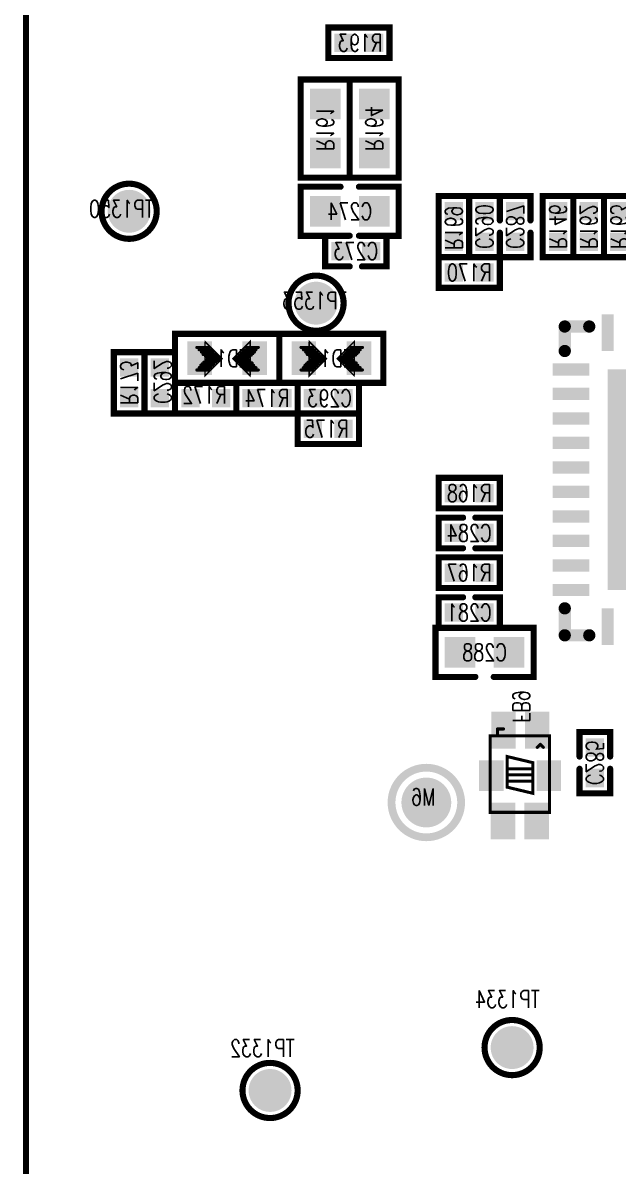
# Model space of a CAD drawing. Extents: x -52.6 to 3.6, y -24.2 to 61.8.
# Drawn here: x -52.53 to -42.82, y -8.59 to 10.07 of the extents above; entities that cross this region are included whole.
import ezdxf
from ezdxf.enums import TextEntityAlignment as Align

# ---------------------------------------------------------------- set-up
doc = ezdxf.new("R2010")
doc.units = 0
doc.linetypes.add('TRMIDX_0', pattern=[2, 1, 1])
doc.linetypes.add('TRMIDX_1', pattern=[2, 1, 1])
for name, color, linetype in [('BOARD_OUTLINE_00', 255, 'CONTINUOUS'), ('DRIL_NPLTE_THRU_01', 3, 'CONTINUOUS'), ('DRIL_NPLTE_THRU_02', 176, 'CONTINUOUS'), ('DRIL_NPLTE_THRU_03', 222, 'CONTINUOUS'), ('DRIL_NPLTE_THRU_04', 34, 'CONTINUOUS'), ('DRIL_NPLTE_THRU_05', 171, 'CONTINUOUS'), ('DRIL_NPLTE_THRU_06', 186, 'CONTINUOUS'), ('DRIL_NPLTE_THRU_07', 6, 'CONTINUOUS'), ('DRIL_NPLTE_THRU_08', 2, 'CONTINUOUS'), ('DRIL_PLTE_THRU_01', 3, 'CONTINUOUS'), ('DRIL_PLTE_THRU_02', 176, 'CONTINUOUS'), ('DRIL_PLTE_THRU_03', 222, 'CONTINUOUS'), ('DRIL_PLTE_THRU_04', 34, 'CONTINUOUS'), ('DRIL_PLTE_THRU_05', 171, 'CONTINUOUS'), ('DRIL_PLTE_THRU_06', 186, 'CONTINUOUS'), ('DRIL_PLTE_THRU_07', 6, 'CONTINUOUS'), ('DRIL_PLTE_THRU_08', 2, 'CONTINUOUS'), ('PADS_BOT', 56, 'CONTINUOUS'), ('PADS_INNER', 96, 'CONTINUOUS'), ('PADS_TOP', 96, 'CONTINUOUS'), ('PADS_XR_122', 3, 'CONTINUOUS'), ('PADS_XR_123', 3, 'CONTINUOUS'), ('PART_BOT_2DLINE_00', 130, 'CONTINUOUS'), ('PART_BOT_2DLINE_126', 254, 'CONTINUOUS'), ('PART_BOT_COPPER_01', 5, 'CONTINUOUS'), ('PART_NAME_129', 3, 'CONTINUOUS')]:
    doc.layers.add(name, color=color, linetype=linetype)
doc.styles.add('W0$04', font='simplex', dxfattribs={"width": 0.75})

# ---------------------------------------------------------------- blocks, each defined once
blk = doc.blocks.new('BOARD_1')
at = {"layer": 'BOARD_OUTLINE_00', "const_width": 0.1}
blk.add_lwpolyline([(2.96515, 77.63739, 0.41421356), (-0.03411, 74.63813), (-0.03411, -4.3651, 0.41421356), (2.96515, -7.36436), (52.96851, -7.36436, 0.41421356), (55.96777, -4.3651), (55.96777, 74.63813, 0.41421356), (52.96851, 77.63739)], format="xyb", close=True, dxfattribs=at)
blk = doc.blocks.new('SMOOTH_0$1')
at = {"const_width": 0.05}
blk.add_lwpolyline([(-0.025, 0, 1), (0.025, 0, 1)], format="xyb", close=True, dxfattribs=at)
blk = doc.blocks.new('PART_BODY_BOT_164')
at = {"layer": 'PART_BOT_2DLINE_126', "const_width": 0.1}
for points in [[(-0.1, 0.25), (-0.5, 0.25), (-0.5, -0.25), (-0.1, -0.25)], [(0.1, 0.25), (0.5, 0.25), (0.5, -0.25), (0.1, -0.25)]]:
    blk.add_lwpolyline(points, dxfattribs=at)
at = {"layer": 'PART_BOT_2DLINE_126'}
for p in [(-0.5, 0.25), (-0.1, 0.25), (0.1, 0.25), (0.5, 0.25), (-0.5, -0.25), (-0.1, -0.25), (0.1, -0.25), (0.5, -0.25)]:
    blk.add_blockref('SMOOTH_0$1', p, dxfattribs=at)
blk = doc.blocks.new('DRIL_HOLE_0')
blk.add_lwpolyline([(0, 0, 1), (0, 0, 1)], format="xyb", close=True)
blk = doc.blocks.new('PAD_0')
blk.add_lwpolyline([(0, 0, 1), (0, 0, 1)], format="xyb", close=True)
blk = doc.blocks.new('PAD_1')
at = {"const_width": 0.3}
blk.add_lwpolyline([(-0.15, 0), (0.15, 0)], dxfattribs=at)
blk = doc.blocks.new('STK_BOT_408')
at = {"layer": 'DRIL_NPLTE_THRU_01'}
blk.add_blockref('DRIL_HOLE_0', (0, 0), dxfattribs=at)
at = {"layer": 'DRIL_NPLTE_THRU_02'}
blk.add_blockref('DRIL_HOLE_0', (0, 0), dxfattribs=at)
at = {"layer": 'DRIL_NPLTE_THRU_03'}
blk.add_blockref('DRIL_HOLE_0', (0, 0), dxfattribs=at)
at = {"layer": 'DRIL_NPLTE_THRU_04'}
blk.add_blockref('DRIL_HOLE_0', (0, 0), dxfattribs=at)
at = {"layer": 'DRIL_NPLTE_THRU_05'}
blk.add_blockref('DRIL_HOLE_0', (0, 0), dxfattribs=at)
at = {"layer": 'DRIL_NPLTE_THRU_06'}
blk.add_blockref('DRIL_HOLE_0', (0, 0), dxfattribs=at)
at = {"layer": 'DRIL_NPLTE_THRU_07'}
blk.add_blockref('DRIL_HOLE_0', (0, 0), dxfattribs=at)
at = {"layer": 'DRIL_NPLTE_THRU_08'}
blk.add_blockref('DRIL_HOLE_0', (0, 0), dxfattribs=at)
at = {"layer": 'PADS_BOT'}
blk.add_blockref('PAD_1', (0, 0), dxfattribs=at)
at = {"layer": 'PADS_INNER'}
blk.add_blockref('PAD_0', (0, 0), dxfattribs=at)
at = {"layer": 'PADS_TOP'}
blk.add_blockref('PAD_0', (0, 0), dxfattribs=at)
blk = doc.blocks.new('SYM_BOT_9')
for name, p in [('PART_BODY_BOT_164', (0, 0)), ('STK_BOT_408', (-0.25, 0)), ('STK_BOT_408', (0.25, 0))]:
    blk.add_blockref(name, p)
blk = doc.blocks.new('PART_BOT_31')
blk.add_blockref('SYM_BOT_9', (0, 0))
at = {"layer": 'PART_NAME_129', "style": 'W0$04', "width": 0.75}
blk.add_text('C285', height=0.28, rotation=180, dxfattribs=at).set_placement((0, 0), align=Align.MIDDLE_CENTER)
blk = doc.blocks.new('PART_BODY_BOT_166')
at = {"layer": 'PART_BOT_2DLINE_126', "const_width": 0.1}
blk.add_lwpolyline([(-0.5, 0.25), (0.5, 0.25), (0.5, -0.25), (-0.5, -0.25)], close=True, dxfattribs=at)
at = {"layer": 'PART_BOT_2DLINE_126'}
for p in [(-0.5, 0.25), (0.5, 0.25), (-0.5, -0.25), (0.5, -0.25)]:
    blk.add_blockref('SMOOTH_0$1', p, dxfattribs=at)
blk = doc.blocks.new('SYM_BOT_5')
for name, p in [('PART_BODY_BOT_166', (0, 0)), ('STK_BOT_408', (-0.25, 0)), ('STK_BOT_408', (0.25, 0))]:
    blk.add_blockref(name, p)
blk = doc.blocks.new('PART_BOT_34')
blk.add_blockref('SYM_BOT_5', (0, 0))
at = {"layer": 'PART_NAME_129', "style": 'W0$04', "width": 0.75}
blk.add_text('R163', height=0.28, rotation=180, dxfattribs=at).set_placement((0, 0), align=Align.MIDDLE_CENTER)
blk = doc.blocks.new('PART_BOT_35')
blk.add_blockref('SYM_BOT_5', (0, 0))
at = {"layer": 'PART_NAME_129', "style": 'W0$04', "width": 0.75}
blk.add_text('R169', height=0.28, rotation=180, dxfattribs=at).set_placement((0.02, 0), align=Align.MIDDLE_CENTER)
blk = doc.blocks.new('PART_BOT_41')
blk.add_blockref('SYM_BOT_9', (0, 0))
at = {"layer": 'PART_NAME_129', "style": 'W0$04', "width": 0.75}
blk.add_text('C287', height=0.28, dxfattribs=at).set_placement((0, 0), align=Align.MIDDLE_CENTER)
blk = doc.blocks.new('SMOOTH_0$127')
at = {"const_width": 0.0635}
blk.add_lwpolyline([(-0.03175, 0, 1), (0.03175, 0, 1)], format="xyb", close=True, dxfattribs=at)
blk = doc.blocks.new('SMOOTH_0$199898')
at = {"const_width": 0.099949}
blk.add_lwpolyline([(-0.049974, 0, 1), (0.049974, 0, 1)], format="xyb", close=True, dxfattribs=at)
blk = doc.blocks.new('PART_BODY_BOT_182')
at = {"layer": 'PART_BOT_2DLINE_00'}
for points, const_width in [([(-2.05, 2.45), (-2.45, 2.05)], 0.2), ([(2.1, 2.5), (2.5, 2.5)], 0.2), ([(2.5, 2.5), (2.5, 2.1)], 0.2), ([(-3.023, 2.057), (-3.023, 1.549)], 0.127), ([(-2.769, 1.803), (-3.023, 2.057)], 0.127), ([(-3.023, 1.549), (-2.769, 1.803)], 0.127), ([(-2.54, -2.1), (-2.54, -2.5)], 0.2), ([(2.5, -2.1), (2.5, -2.5)], 0.2), ([(-2.54, -2.5), (-2.1, -2.5)], 0.2), ([(2.5, -2.5), (2.1, -2.5)], 0.2)]:
    blk.add_lwpolyline(points, dxfattribs=dict(at, const_width=const_width))
for name, p in [('SMOOTH_0$199898', (-2.05, 2.45)), ('SMOOTH_0$199898', (2.1, 2.5)), ('SMOOTH_0$199898', (2.5, 2.5)), ('SMOOTH_0$199898', (2.5, 2.5)), ('SMOOTH_0$127', (-3.023, 2.057)), ('SMOOTH_0$127', (-3.023, 2.057)), ('SMOOTH_0$199898', (-2.45, 2.05)), ('SMOOTH_0$199898', (2.5, 2.1)), ('SMOOTH_0$127', (-2.769, 1.803)), ('SMOOTH_0$127', (-2.769, 1.803)), ('SMOOTH_0$127', (-3.023, 1.549)), ('SMOOTH_0$127', (-3.023, 1.549)), ('SMOOTH_0$199898', (-2.54, -2.1)), ('SMOOTH_0$199898', (2.5, -2.1)), ('SMOOTH_0$199898', (-2.54, -2.5)), ('SMOOTH_0$199898', (-2.54, -2.5)), ('SMOOTH_0$199898', (-2.1, -2.5)), ('SMOOTH_0$199898', (2.1, -2.5)), ('SMOOTH_0$199898', (2.5, -2.5)), ('SMOOTH_0$199898', (2.5, -2.5))]:
    blk.add_blockref(name, p, dxfattribs=at)
blk = doc.blocks.new('PAD_6')
at = {"const_width": 0.2}
blk.add_lwpolyline([(-0.3, 0), (0.3, 0)], dxfattribs=at)
blk = doc.blocks.new('STK_BOT_462')
at = {"layer": 'DRIL_PLTE_THRU_01'}
blk.add_blockref('DRIL_HOLE_0', (0, 0), dxfattribs=at)
at = {"layer": 'DRIL_PLTE_THRU_02'}
blk.add_blockref('DRIL_HOLE_0', (0, 0), dxfattribs=at)
at = {"layer": 'DRIL_PLTE_THRU_03'}
blk.add_blockref('DRIL_HOLE_0', (0, 0), dxfattribs=at)
at = {"layer": 'DRIL_PLTE_THRU_04'}
blk.add_blockref('DRIL_HOLE_0', (0, 0), dxfattribs=at)
at = {"layer": 'DRIL_PLTE_THRU_05'}
blk.add_blockref('DRIL_HOLE_0', (0, 0), dxfattribs=at)
at = {"layer": 'DRIL_PLTE_THRU_06'}
blk.add_blockref('DRIL_HOLE_0', (0, 0), dxfattribs=at)
at = {"layer": 'DRIL_PLTE_THRU_07'}
blk.add_blockref('DRIL_HOLE_0', (0, 0), dxfattribs=at)
at = {"layer": 'DRIL_PLTE_THRU_08'}
blk.add_blockref('DRIL_HOLE_0', (0, 0), dxfattribs=at)
at = {"layer": 'PADS_BOT'}
blk.add_blockref('PAD_6', (0, 0), dxfattribs=at)
at = {"layer": 'PADS_INNER'}
blk.add_blockref('PAD_0', (0, 0), dxfattribs=at)
at = {"layer": 'PADS_TOP'}
blk.add_blockref('PAD_0', (0, 0), dxfattribs=at)
at = {"layer": 'PADS_XR_122'}
blk.add_blockref('PAD_0', (0, 0), dxfattribs=at)
at = {"layer": 'PADS_XR_123'}
blk.add_blockref('PAD_6', (0, 0), dxfattribs=at)
blk = doc.blocks.new('STK_BOT_463')
at = {"layer": 'DRIL_PLTE_THRU_01'}
blk.add_blockref('DRIL_HOLE_0', (0, 0), dxfattribs=at)
at = {"layer": 'DRIL_PLTE_THRU_02'}
blk.add_blockref('DRIL_HOLE_0', (0, 0), dxfattribs=at)
at = {"layer": 'DRIL_PLTE_THRU_03'}
blk.add_blockref('DRIL_HOLE_0', (0, 0), dxfattribs=at)
at = {"layer": 'DRIL_PLTE_THRU_04'}
blk.add_blockref('DRIL_HOLE_0', (0, 0), dxfattribs=at)
at = {"layer": 'DRIL_PLTE_THRU_05'}
blk.add_blockref('DRIL_HOLE_0', (0, 0), dxfattribs=at)
at = {"layer": 'DRIL_PLTE_THRU_06'}
blk.add_blockref('DRIL_HOLE_0', (0, 0), dxfattribs=at)
at = {"layer": 'DRIL_PLTE_THRU_07'}
blk.add_blockref('DRIL_HOLE_0', (0, 0), dxfattribs=at)
at = {"layer": 'DRIL_PLTE_THRU_08'}
blk.add_blockref('DRIL_HOLE_0', (0, 0), dxfattribs=at)
at = {"layer": 'PADS_BOT', "rotation": 90}
blk.add_blockref('PAD_6', (0, 0), dxfattribs=at)
at = {"layer": 'PADS_INNER'}
blk.add_blockref('PAD_0', (0, 0), dxfattribs=at)
at = {"layer": 'PADS_TOP', "rotation": 90}
blk.add_blockref('PAD_0', (0, 0), dxfattribs=at)
at = {"layer": 'PADS_XR_122', "rotation": 90}
blk.add_blockref('PAD_0', (0, 0), dxfattribs=at)
at = {"layer": 'PADS_XR_123', "rotation": 90}
blk.add_blockref('PAD_6', (0, 0), dxfattribs=at)
blk = doc.blocks.new('PAD_8')
at = {"const_width": 3.599992}
blk.add_lwpolyline([(-1.799996, 0), (1.799996, 0)], dxfattribs=at)
blk = doc.blocks.new('STK_BOT_464')
at = {"layer": 'DRIL_PLTE_THRU_01'}
blk.add_blockref('DRIL_HOLE_0', (0, 0), dxfattribs=at)
at = {"layer": 'DRIL_PLTE_THRU_02'}
blk.add_blockref('DRIL_HOLE_0', (0, 0), dxfattribs=at)
at = {"layer": 'DRIL_PLTE_THRU_03'}
blk.add_blockref('DRIL_HOLE_0', (0, 0), dxfattribs=at)
at = {"layer": 'DRIL_PLTE_THRU_04'}
blk.add_blockref('DRIL_HOLE_0', (0, 0), dxfattribs=at)
at = {"layer": 'DRIL_PLTE_THRU_05'}
blk.add_blockref('DRIL_HOLE_0', (0, 0), dxfattribs=at)
at = {"layer": 'DRIL_PLTE_THRU_06'}
blk.add_blockref('DRIL_HOLE_0', (0, 0), dxfattribs=at)
at = {"layer": 'DRIL_PLTE_THRU_07'}
blk.add_blockref('DRIL_HOLE_0', (0, 0), dxfattribs=at)
at = {"layer": 'DRIL_PLTE_THRU_08'}
blk.add_blockref('DRIL_HOLE_0', (0, 0), dxfattribs=at)
at = {"layer": 'PADS_BOT'}
blk.add_blockref('PAD_8', (0, 0), dxfattribs=at)
at = {"layer": 'PADS_INNER'}
blk.add_blockref('PAD_0', (0, 0), dxfattribs=at)
at = {"layer": 'PADS_TOP'}
blk.add_blockref('PAD_0', (0, 0), dxfattribs=at)
at = {"layer": 'PADS_XR_122'}
blk.add_blockref('PAD_0', (0, 0), dxfattribs=at)
at = {"layer": 'PADS_XR_123'}
blk.add_blockref('PAD_8', (0, 0), dxfattribs=at)
blk = doc.blocks.new('SYM_BOT_17')
for name, p in [('STK_BOT_463', (-1.8, 2.4)), ('STK_BOT_463', (-1.4, 2.4)), ('STK_BOT_463', (-1, 2.4)), ('STK_BOT_463', (-0.6, 2.4)), ('STK_BOT_463', (-0.2, 2.4)), ('STK_BOT_463', (0.2, 2.4)), ('STK_BOT_463', (0.6, 2.4)), ('STK_BOT_463', (1, 2.4)), ('STK_BOT_463', (1.4, 2.4)), ('STK_BOT_463', (1.8, 2.4)), ('PART_BODY_BOT_182', (0, 0)), ('STK_BOT_462', (-2.4, 1.8)), ('STK_BOT_462', (2.4, 1.8)), ('STK_BOT_464', (0, 0)), ('STK_BOT_462', (-2.4, 1.4)), ('STK_BOT_462', (2.4, 1.4)), ('STK_BOT_462', (-2.4, 1)), ('STK_BOT_462', (2.4, 1)), ('STK_BOT_462', (-2.4, 0.6)), ('STK_BOT_462', (2.4, 0.6)), ('STK_BOT_462', (-2.4, 0.2)), ('STK_BOT_462', (2.4, 0.2)), ('STK_BOT_462', (-2.4, -0.2)), ('STK_BOT_462', (2.4, -0.2)), ('STK_BOT_462', (-2.4, -0.6)), ('STK_BOT_462', (2.4, -0.6)), ('STK_BOT_462', (-2.4, -1)), ('STK_BOT_462', (2.4, -1)), ('STK_BOT_462', (-2.4, -1.4)), ('STK_BOT_462', (2.4, -1.4)), ('STK_BOT_462', (-2.4, -1.8)), ('STK_BOT_462', (2.4, -1.8)), ('STK_BOT_463', (-1.8, -2.4)), ('STK_BOT_463', (-1.4, -2.4)), ('STK_BOT_463', (-1, -2.4)), ('STK_BOT_463', (-0.6, -2.4)), ('STK_BOT_463', (-0.2, -2.4)), ('STK_BOT_463', (0.2, -2.4)), ('STK_BOT_463', (0.6, -2.4)), ('STK_BOT_463', (1, -2.4)), ('STK_BOT_463', (1.4, -2.4)), ('STK_BOT_463', (1.8, -2.4))]:
    blk.add_blockref(name, p)
blk = doc.blocks.new('PART_BOT_46')
blk.add_blockref('SYM_BOT_17', (0, 0))
at = {"layer": 'PART_NAME_129', "style": 'W0$04', "width": 0.75}
blk.add_text('U19', height=0.28, rotation=270, dxfattribs=at).set_placement((-0.199, -0.109), align=Align.MIDDLE_CENTER)
blk = doc.blocks.new('PART_BOT_60')
blk.add_blockref('SYM_BOT_9', (0, 0))
at = {"layer": 'PART_NAME_129', "style": 'W0$04', "width": 0.75}
blk.add_text('C293', height=0.28, rotation=180, dxfattribs=at).set_placement((0.02, 0), align=Align.MIDDLE_CENTER)
blk = doc.blocks.new('PART_BOT_85')
blk.add_blockref('SYM_BOT_9', (0, 0))
at = {"layer": 'PART_NAME_129', "style": 'W0$04', "width": 0.75}
blk.add_text('C292', height=0.28, dxfattribs=at).set_placement((0.02, 0.05), align=Align.MIDDLE_CENTER)
blk = doc.blocks.new('PART_BOT_87')
blk.add_blockref('SYM_BOT_9', (0, 0))
at = {"layer": 'PART_NAME_129', "style": 'W0$04', "width": 0.75}
blk.add_text('C284', height=0.28, dxfattribs=at).set_placement((0, 0), align=Align.MIDDLE_CENTER)
blk = doc.blocks.new('PART_BOT_129')
blk.add_blockref('SYM_BOT_9', (0, 0))
at = {"layer": 'PART_NAME_129', "style": 'W0$04', "width": 0.75}
blk.add_text('C273', height=0.28, rotation=180, dxfattribs=at).set_placement((0, 0), align=Align.MIDDLE_CENTER)
blk = doc.blocks.new('PART_BODY_BOT_176')
at = {"layer": 'PART_BOT_2DLINE_126', "const_width": 0.1}
blk.add_lwpolyline([(-0.8, 0.4), (0.8, 0.4), (0.8, -0.4), (-0.8, -0.4)], close=True, dxfattribs=at)
at = {"layer": 'PART_BOT_2DLINE_126'}
for p in [(-0.8, 0.4), (0.8, 0.4), (-0.8, -0.4), (0.8, -0.4)]:
    blk.add_blockref('SMOOTH_0$1', p, dxfattribs=at)
blk = doc.blocks.new('PAD_2')
at = {"const_width": 0.5}
blk.add_lwpolyline([(-0.25, 0), (0.25, 0)], dxfattribs=at)
blk = doc.blocks.new('STK_BOT_435')
at = {"layer": 'DRIL_PLTE_THRU_01'}
blk.add_blockref('DRIL_HOLE_0', (0, 0), dxfattribs=at)
at = {"layer": 'DRIL_PLTE_THRU_02'}
blk.add_blockref('DRIL_HOLE_0', (0, 0), dxfattribs=at)
at = {"layer": 'DRIL_PLTE_THRU_03'}
blk.add_blockref('DRIL_HOLE_0', (0, 0), dxfattribs=at)
at = {"layer": 'DRIL_PLTE_THRU_04'}
blk.add_blockref('DRIL_HOLE_0', (0, 0), dxfattribs=at)
at = {"layer": 'DRIL_PLTE_THRU_05'}
blk.add_blockref('DRIL_HOLE_0', (0, 0), dxfattribs=at)
at = {"layer": 'DRIL_PLTE_THRU_06'}
blk.add_blockref('DRIL_HOLE_0', (0, 0), dxfattribs=at)
at = {"layer": 'DRIL_PLTE_THRU_07'}
blk.add_blockref('DRIL_HOLE_0', (0, 0), dxfattribs=at)
at = {"layer": 'DRIL_PLTE_THRU_08'}
blk.add_blockref('DRIL_HOLE_0', (0, 0), dxfattribs=at)
at = {"layer": 'PADS_BOT'}
blk.add_blockref('PAD_2', (0, 0), dxfattribs=at)
at = {"layer": 'PADS_INNER'}
blk.add_blockref('PAD_0', (0, 0), dxfattribs=at)
at = {"layer": 'PADS_TOP'}
blk.add_blockref('PAD_0', (0, 0), dxfattribs=at)
blk = doc.blocks.new('SYM_BOT_27')
for name, p in [('PART_BODY_BOT_176', (0, 0)), ('STK_BOT_435', (-0.4, 0)), ('STK_BOT_435', (0.4, 0))]:
    blk.add_blockref(name, p)
blk = doc.blocks.new('PART_BOT_132')
blk.add_blockref('SYM_BOT_27', (0, 0))
at = {"layer": 'PART_NAME_129', "style": 'W0$04', "width": 0.75}
blk.add_text('R161', height=0.28, rotation=180, dxfattribs=at).set_placement((0, 0), align=Align.MIDDLE_CENTER)
blk = doc.blocks.new('SMOOTH_0$05')
at = {"const_width": 0.025}
blk.add_lwpolyline([(-0.0125, 0, 1), (0.0125, 0, 1)], format="xyb", close=True, dxfattribs=at)
blk = doc.blocks.new('PART_BODY_BOT_183')
at = {"layer": 'PART_BOT_2DLINE_126', "const_width": 0.05}
for points in [[(0.04, 0.21), (1.29, 0.21), (1.29, -0.76), (0.04, -0.76)], [(0.35, -0.06), (0.45, -0.48), (0.95, -0.48), (0.85, -0.06)]]:
    blk.add_lwpolyline(points, close=True, dxfattribs=at)
for points in [[(1.15, 0.06), (1.1, 0.11)], [(1.15, 0.06), (1.1, 0.01)], [(0.55, -0.06), (0.55, -0.47)], [(0.65, -0.06), (0.65, -0.46)], [(0.75, -0.06), (0.75, -0.45)], [(1.4, -0.64), (1.4, -0.54)], [(1.4, -0.64), (1.3, -0.64)]]:
    blk.add_lwpolyline(points, dxfattribs=at)
at = {"layer": 'PART_BOT_2DLINE_126'}
for p in [(0.04, 0.21), (1.29, 0.21), (1.1, 0.11), (1.1, 0.01), (1.15, 0.06), (1.15, 0.06), (0.35, -0.06), (0.55, -0.06), (0.65, -0.06), (0.75, -0.06), (0.85, -0.06), (0.45, -0.48), (0.55, -0.47), (0.65, -0.46), (0.75, -0.45), (0.95, -0.48), (1.4, -0.54), (0.04, -0.76), (1.29, -0.76), (1.3, -0.64), (1.4, -0.64), (1.4, -0.64)]:
    blk.add_blockref('SMOOTH_0$05', p, dxfattribs=at)
blk = doc.blocks.new('PAD_19')
at = {"const_width": 0.4}
blk.add_lwpolyline([(-0.3, 0), (0.3, 0)], dxfattribs=at)
blk = doc.blocks.new('STK_BOT_466')
at = {"layer": 'DRIL_PLTE_THRU_01'}
blk.add_blockref('DRIL_HOLE_0', (0, 0), dxfattribs=at)
at = {"layer": 'DRIL_PLTE_THRU_02'}
blk.add_blockref('DRIL_HOLE_0', (0, 0), dxfattribs=at)
at = {"layer": 'DRIL_PLTE_THRU_03'}
blk.add_blockref('DRIL_HOLE_0', (0, 0), dxfattribs=at)
at = {"layer": 'DRIL_PLTE_THRU_04'}
blk.add_blockref('DRIL_HOLE_0', (0, 0), dxfattribs=at)
at = {"layer": 'DRIL_PLTE_THRU_05'}
blk.add_blockref('DRIL_HOLE_0', (0, 0), dxfattribs=at)
at = {"layer": 'DRIL_PLTE_THRU_06'}
blk.add_blockref('DRIL_HOLE_0', (0, 0), dxfattribs=at)
at = {"layer": 'DRIL_PLTE_THRU_07'}
blk.add_blockref('DRIL_HOLE_0', (0, 0), dxfattribs=at)
at = {"layer": 'DRIL_PLTE_THRU_08'}
blk.add_blockref('DRIL_HOLE_0', (0, 0), dxfattribs=at)
at = {"layer": 'PADS_BOT'}
blk.add_blockref('PAD_19', (0, 0), dxfattribs=at)
at = {"layer": 'PADS_INNER'}
blk.add_blockref('PAD_0', (0, 0), dxfattribs=at)
at = {"layer": 'PADS_TOP'}
blk.add_blockref('PAD_0', (0, 0), dxfattribs=at)
blk = doc.blocks.new('PAD_20')
at = {"const_width": 0.4}
blk.add_lwpolyline([(-0.25, 0), (0.25, 0)], dxfattribs=at)
blk = doc.blocks.new('STK_BOT_467')
at = {"layer": 'DRIL_PLTE_THRU_01'}
blk.add_blockref('DRIL_HOLE_0', (0, 0), dxfattribs=at)
at = {"layer": 'DRIL_PLTE_THRU_02'}
blk.add_blockref('DRIL_HOLE_0', (0, 0), dxfattribs=at)
at = {"layer": 'DRIL_PLTE_THRU_03'}
blk.add_blockref('DRIL_HOLE_0', (0, 0), dxfattribs=at)
at = {"layer": 'DRIL_PLTE_THRU_04'}
blk.add_blockref('DRIL_HOLE_0', (0, 0), dxfattribs=at)
at = {"layer": 'DRIL_PLTE_THRU_05'}
blk.add_blockref('DRIL_HOLE_0', (0, 0), dxfattribs=at)
at = {"layer": 'DRIL_PLTE_THRU_06'}
blk.add_blockref('DRIL_HOLE_0', (0, 0), dxfattribs=at)
at = {"layer": 'DRIL_PLTE_THRU_07'}
blk.add_blockref('DRIL_HOLE_0', (0, 0), dxfattribs=at)
at = {"layer": 'DRIL_PLTE_THRU_08'}
blk.add_blockref('DRIL_HOLE_0', (0, 0), dxfattribs=at)
at = {"layer": 'PADS_BOT'}
blk.add_blockref('PAD_20', (0, 0), dxfattribs=at)
at = {"layer": 'PADS_INNER'}
blk.add_blockref('PAD_0', (0, 0), dxfattribs=at)
at = {"layer": 'PADS_TOP'}
blk.add_blockref('PAD_0', (0, 0), dxfattribs=at)
blk = doc.blocks.new('SYM_BOT_29')
for name, p in [('STK_BOT_467', (0.64, 0.2)), ('STK_BOT_466', (-0.1, 0)), ('PART_BODY_BOT_183', (0, 0)), ('STK_BOT_466', (1.38, 0.01)), ('STK_BOT_466', (-0.1, -0.55)), ('STK_BOT_466', (1.38, -0.54)), ('STK_BOT_467', (0.64, -0.74))]:
    blk.add_blockref(name, p)
blk = doc.blocks.new('PART_BOT_141')
blk.add_blockref('SYM_BOT_29', (0, 0))
at = {"layer": 'PART_NAME_129', "style": 'W0$04', "width": 0.75}
blk.add_text('FB9', height=0.28, dxfattribs=at).set_placement((1.77, -0.25), align=Align.MIDDLE_CENTER)
blk = doc.blocks.new('PART_BODY_BOT_175')
at = {"layer": 'PART_BOT_2DLINE_126', "const_width": 0.1}
for points in [[(-0.15, 0.4), (-0.8, 0.4), (-0.8, -0.4), (-0.15, -0.4)], [(0.15, -0.4), (0.8, -0.4), (0.8, 0.4), (0.15, 0.4)]]:
    blk.add_lwpolyline(points, dxfattribs=at)
at = {"layer": 'PART_BOT_2DLINE_126'}
for p in [(-0.8, 0.4), (-0.15, 0.4), (0.15, 0.4), (0.8, 0.4), (-0.8, -0.4), (-0.15, -0.4), (0.15, -0.4), (0.8, -0.4)]:
    blk.add_blockref('SMOOTH_0$1', p, dxfattribs=at)
blk = doc.blocks.new('SYM_BOT_7')
for name, p in [('PART_BODY_BOT_175', (0, 0)), ('STK_BOT_435', (-0.4, 0)), ('STK_BOT_435', (0.4, 0))]:
    blk.add_blockref(name, p)
blk = doc.blocks.new('PART_BOT_194')
blk.add_blockref('SYM_BOT_7', (0, 0))
at = {"layer": 'PART_NAME_129', "style": 'W0$04', "width": 0.75}
blk.add_text('C274', height=0.28, rotation=180, dxfattribs=at).set_placement((0, 0), align=Align.MIDDLE_CENTER)
blk = doc.blocks.new('PART_BOT_201')
blk.add_blockref('SYM_BOT_9', (0, 0))
at = {"layer": 'PART_NAME_129', "style": 'W0$04', "width": 0.75}
blk.add_text('C290', height=0.28, dxfattribs=at).set_placement((0, 0), align=Align.MIDDLE_CENTER)
blk = doc.blocks.new('PART_BOT_281')
blk.add_blockref('SYM_BOT_7', (0, 0))
at = {"layer": 'PART_NAME_129', "style": 'W0$04', "width": 0.75}
blk.add_text('C288', height=0.28, dxfattribs=at).set_placement((0, 0), align=Align.MIDDLE_CENTER)
blk = doc.blocks.new('SMOOTH_0$0254')
at = {"const_width": 0.0127}
blk.add_lwpolyline([(-0.00635, 0, 1), (0.00635, 0, 1)], format="xyb", close=True, dxfattribs=at)
blk = doc.blocks.new('SMOOTH_0$0508')
at = {"const_width": 0.0254}
blk.add_lwpolyline([(-0.0127, 0, 1), (0.0127, 0, 1)], format="xyb", close=True, dxfattribs=at)
blk = doc.blocks.new('PART_BODY_BOT_29')
at = {"layer": 'PART_BOT_2DLINE_126', "const_width": 0.1}
blk.add_lwpolyline([(0.85, -0.4), (0.85, 0.4), (-0.85, 0.4), (-0.85, -0.4)], close=True, dxfattribs=at)
at = {"layer": 'PART_BOT_COPPER_01', "linetype": 'TRMIDX_0', "const_width": 0.0508}
for points in [[(-0.3048, 0.1905), (-0.4953, 0.1905)], [(-0.2667, 0.1524), (-0.4572, 0.1524)], [(-0.2413, 0.1143), (-0.4318, 0.1143)], [(-0.2159, 0.0889), (-0.4064, 0.0889)], [(-0.1905, 0.0635), (-0.381, 0.0635)], [(-0.1524, 0.0381), (-0.3429, 0.0381)], [(-0.1397, -0.0127), (-0.3302, -0.0127)], [(-0.127, 0.0127), (-0.3175, 0.0127)], [(-0.3048, -0.1778), (-0.4953, -0.1778)], [(-0.2667, -0.1397), (-0.4572, -0.1397)], [(-0.2286, -0.1016), (-0.4191, -0.1016)], [(-0.2032, -0.0635), (-0.3937, -0.0635)], [(-0.1651, -0.0381), (-0.3556, -0.0381)]]:
    blk.add_lwpolyline(points, dxfattribs=at)
at = {"layer": 'PART_BOT_COPPER_01', "linetype": 'TRMIDX_0', "const_width": 0.0254}
for points in [[(-0.3556, -0.2667), (-0.08255, 0.00635), (-0.36195, 0.28575), (-0.36195, -0.254), (-0.3556, -0.254)], [(-0.3048, -0.1651), (-0.1397, 0), (-0.31115, 0.17145), (-0.31115, -0.1524), (-0.3048, -0.1524)]]:
    blk.add_lwpolyline(points, close=True, dxfattribs=at)
at = {"layer": 'PART_BOT_COPPER_01', "linetype": 'TRMIDX_1', "const_width": 0.0254}
for points in [[(0.3683, 0.2794), (0.09525, 0.00635), (0.37465, -0.27305), (0.37465, 0.2667), (0.3683, 0.2667)], [(0.3175, 0.1778), (0.1524, 0.0127), (0.32385, -0.15875), (0.32385, 0.1651), (0.3175, 0.1651)]]:
    blk.add_lwpolyline(points, close=True, dxfattribs=at)
at = {"layer": 'PART_BOT_COPPER_01', "linetype": 'TRMIDX_1', "const_width": 0.0508}
for points in [[(0.3175, 0.1905), (0.508, 0.1905)], [(0.1397, 0), (0.3302, 0)], [(0.1524, 0.0254), (0.3429, 0.0254)], [(0.1651, -0.0254), (0.3556, -0.0254)], [(0.1778, 0.0508), (0.3683, 0.0508)], [(0.2159, 0.0762), (0.4064, 0.0762)], [(0.2413, 0.1143), (0.4318, 0.1143)], [(0.2794, 0.1524), (0.4699, 0.1524)], [(0.2032, -0.0508), (0.3937, -0.0508)], [(0.2286, -0.0762), (0.4191, -0.0762)], [(0.254, -0.1016), (0.4445, -0.1016)], [(0.2794, -0.1397), (0.4699, -0.1397)], [(0.3175, -0.1778), (0.508, -0.1778)]]:
    blk.add_lwpolyline(points, dxfattribs=at)
at = {"layer": 'PART_BOT_2DLINE_126'}
for p in [(-0.85, 0.4), (0.85, 0.4), (-0.85, -0.4), (0.85, -0.4)]:
    blk.add_blockref('SMOOTH_0$1', p, dxfattribs=at)
at = {"layer": 'PART_BOT_COPPER_01'}
for name, p in [('SMOOTH_0$0508', (-0.4953, 0.1905)), ('SMOOTH_0$0254', (-0.36195, 0.28575)), ('SMOOTH_0$0508', (-0.3048, 0.1905)), ('SMOOTH_0$0508', (0.3175, 0.1905)), ('SMOOTH_0$0254', (0.3175, 0.1778)), ('SMOOTH_0$0254', (0.3683, 0.2794)), ('SMOOTH_0$0254', (0.3683, 0.2667)), ('SMOOTH_0$0254', (0.37465, 0.2667)), ('SMOOTH_0$0508', (0.508, 0.1905)), ('SMOOTH_0$0508', (-0.4572, 0.1524)), ('SMOOTH_0$0508', (-0.4318, 0.1143)), ('SMOOTH_0$0508', (-0.4064, 0.0889)), ('SMOOTH_0$0508', (-0.381, 0.0635)), ('SMOOTH_0$0508', (-0.3429, 0.0381)), ('SMOOTH_0$0508', (-0.3302, -0.0127)), ('SMOOTH_0$0508', (-0.3175, 0.0127)), ('SMOOTH_0$0254', (-0.31115, 0.17145)), ('SMOOTH_0$0508', (-0.2667, 0.1524)), ('SMOOTH_0$0508', (-0.2413, 0.1143)), ('SMOOTH_0$0508', (-0.2159, 0.0889)), ('SMOOTH_0$0508', (-0.1905, 0.0635)), ('SMOOTH_0$0508', (-0.1524, 0.0381)), ('SMOOTH_0$0508', (-0.1397, -0.0127)), ('SMOOTH_0$0508', (-0.127, 0.0127)), ('SMOOTH_0$0254', (-0.1397, 0)), ('SMOOTH_0$0254', (-0.08255, 0.00635)), ('SMOOTH_0$0254', (0.09525, 0.00635)), ('SMOOTH_0$0508', (0.1397, 0)), ('SMOOTH_0$0508', (0.1524, 0.0254)), ('SMOOTH_0$0254', (0.1524, 0.0127)), ('SMOOTH_0$0508', (0.1651, -0.0254)), ('SMOOTH_0$0508', (0.1778, 0.0508)), ('SMOOTH_0$0508', (0.2159, 0.0762)), ('SMOOTH_0$0508', (0.2413, 0.1143)), ('SMOOTH_0$0508', (0.2794, 0.1524)), ('SMOOTH_0$0254', (0.3175, 0.1651)), ('SMOOTH_0$0508', (0.3302, 0)), ('SMOOTH_0$0254', (0.32385, 0.1651)), ('SMOOTH_0$0508', (0.3429, 0.0254)), ('SMOOTH_0$0508', (0.3556, -0.0254)), ('SMOOTH_0$0508', (0.3683, 0.0508)), ('SMOOTH_0$0508', (0.4064, 0.0762)), ('SMOOTH_0$0508', (0.4318, 0.1143)), ('SMOOTH_0$0508', (0.4699, 0.1524)), ('SMOOTH_0$0508', (-0.4953, -0.1778)), ('SMOOTH_0$0508', (-0.4572, -0.1397)), ('SMOOTH_0$0508', (-0.4191, -0.1016)), ('SMOOTH_0$0508', (-0.3937, -0.0635)), ('SMOOTH_0$0508', (-0.3556, -0.0381)), ('SMOOTH_0$0508', (-0.3048, -0.1778)), ('SMOOTH_0$0254', (-0.31115, -0.1524)), ('SMOOTH_0$0254', (-0.3048, -0.1524)), ('SMOOTH_0$0254', (-0.3048, -0.1651)), ('SMOOTH_0$0508', (-0.2667, -0.1397)), ('SMOOTH_0$0508', (-0.2286, -0.1016)), ('SMOOTH_0$0508', (-0.2032, -0.0635)), ('SMOOTH_0$0508', (-0.1651, -0.0381)), ('SMOOTH_0$0508', (0.2032, -0.0508)), ('SMOOTH_0$0508', (0.2286, -0.0762)), ('SMOOTH_0$0508', (0.254, -0.1016)), ('SMOOTH_0$0508', (0.2794, -0.1397)), ('SMOOTH_0$0508', (0.3175, -0.1778)), ('SMOOTH_0$0254', (0.32385, -0.15875)), ('SMOOTH_0$0508', (0.3937, -0.0508)), ('SMOOTH_0$0508', (0.4191, -0.0762)), ('SMOOTH_0$0508', (0.4445, -0.1016)), ('SMOOTH_0$0508', (0.4699, -0.1397)), ('SMOOTH_0$0508', (0.508, -0.1778)), ('SMOOTH_0$0254', (-0.36195, -0.254)), ('SMOOTH_0$0254', (-0.3556, -0.254)), ('SMOOTH_0$0254', (-0.3556, -0.2667)), ('SMOOTH_0$0254', (0.37465, -0.27305))]:
    blk.add_blockref(name, p, dxfattribs=at)
blk = doc.blocks.new('PAD_23')
at = {"const_width": 0.4}
blk.add_lwpolyline([(-0.275, 0), (0.275, 0)], dxfattribs=at)
blk = doc.blocks.new('STK_BOT_121')
at = {"layer": 'DRIL_PLTE_THRU_01'}
blk.add_blockref('DRIL_HOLE_0', (0, 0), dxfattribs=at)
at = {"layer": 'DRIL_PLTE_THRU_02'}
blk.add_blockref('DRIL_HOLE_0', (0, 0), dxfattribs=at)
at = {"layer": 'DRIL_PLTE_THRU_03'}
blk.add_blockref('DRIL_HOLE_0', (0, 0), dxfattribs=at)
at = {"layer": 'DRIL_PLTE_THRU_04'}
blk.add_blockref('DRIL_HOLE_0', (0, 0), dxfattribs=at)
at = {"layer": 'DRIL_PLTE_THRU_05'}
blk.add_blockref('DRIL_HOLE_0', (0, 0), dxfattribs=at)
at = {"layer": 'DRIL_PLTE_THRU_06'}
blk.add_blockref('DRIL_HOLE_0', (0, 0), dxfattribs=at)
at = {"layer": 'DRIL_PLTE_THRU_07'}
blk.add_blockref('DRIL_HOLE_0', (0, 0), dxfattribs=at)
at = {"layer": 'DRIL_PLTE_THRU_08'}
blk.add_blockref('DRIL_HOLE_0', (0, 0), dxfattribs=at)
at = {"layer": 'PADS_BOT', "rotation": 90}
blk.add_blockref('PAD_23', (0, 0), dxfattribs=at)
at = {"layer": 'PADS_INNER'}
blk.add_blockref('PAD_0', (0, 0), dxfattribs=at)
at = {"layer": 'PADS_TOP'}
blk.add_blockref('PAD_0', (0, 0), dxfattribs=at)
blk = doc.blocks.new('SYM_BOT_22')
for name, p in [('PART_BODY_BOT_29', (0, 0)), ('STK_BOT_121', (-0.45, 0)), ('STK_BOT_121', (0.45, 0))]:
    blk.add_blockref(name, p)
blk = doc.blocks.new('PART_BOT_396')
blk.add_blockref('SYM_BOT_22', (0, 0))
at = {"layer": 'PART_NAME_129', "style": 'W0$04', "width": 0.75}
blk.add_text('ED16', height=0.28, rotation=180, dxfattribs=at).set_placement((0, 0), align=Align.MIDDLE_CENTER)
blk = doc.blocks.new('PART_BOT_397')
blk.add_blockref('SYM_BOT_22', (0, 0))
at = {"layer": 'PART_NAME_129', "style": 'W0$04', "width": 0.75}
blk.add_text('ED14', height=0.28, rotation=180, dxfattribs=at).set_placement((0, 0), align=Align.MIDDLE_CENTER)
blk = doc.blocks.new('PART_BOT_525')
blk.add_blockref('SYM_BOT_5', (0, 0))
at = {"layer": 'PART_NAME_129', "style": 'W0$04', "width": 0.75}
blk.add_text('R146', height=0.28, rotation=180, dxfattribs=at).set_placement((0, 0), align=Align.MIDDLE_CENTER)
blk = doc.blocks.new('PART_BOT_534')
blk.add_blockref('SYM_BOT_5', (0, 0))
at = {"layer": 'PART_NAME_129', "style": 'W0$04', "width": 0.75}
blk.add_text('R162', height=0.28, dxfattribs=at).set_placement((0, 0), align=Align.MIDDLE_CENTER)
blk = doc.blocks.new('PART_BOT_535')
blk.add_blockref('SYM_BOT_5', (0, 0))
at = {"layer": 'PART_NAME_129', "style": 'W0$04', "width": 0.75}
blk.add_text('R167', height=0.28, dxfattribs=at).set_placement((0, 0), align=Align.MIDDLE_CENTER)
blk = doc.blocks.new('PART_BOT_536')
blk.add_blockref('SYM_BOT_5', (0, 0))
at = {"layer": 'PART_NAME_129', "style": 'W0$04', "width": 0.75}
blk.add_text('R168', height=0.28, rotation=180, dxfattribs=at).set_placement((0, 0), align=Align.MIDDLE_CENTER)
blk = doc.blocks.new('PART_BOT_538')
blk.add_blockref('SYM_BOT_5', (0, 0))
at = {"layer": 'PART_NAME_129', "style": 'W0$04', "width": 0.75}
blk.add_text('R172', height=0.28, dxfattribs=at).set_placement((0.02, 0.05), align=Align.MIDDLE_CENTER)
blk = doc.blocks.new('PART_BOT_539')
blk.add_blockref('SYM_BOT_5', (0, 0))
at = {"layer": 'PART_NAME_129', "style": 'W0$04', "width": 0.75}
blk.add_text('R173', height=0.28, dxfattribs=at).set_placement((0, 0), align=Align.MIDDLE_CENTER)
blk = doc.blocks.new('PART_BOT_540')
blk.add_blockref('SYM_BOT_5', (0, 0))
at = {"layer": 'PART_NAME_129', "style": 'W0$04', "width": 0.75}
blk.add_text('R174', height=0.28, rotation=180, dxfattribs=at).set_placement((0, 0), align=Align.MIDDLE_CENTER)
blk = doc.blocks.new('PART_BOT_541')
blk.add_blockref('SYM_BOT_5', (0, 0))
at = {"layer": 'PART_NAME_129', "style": 'W0$04', "width": 0.75}
blk.add_text('R175', height=0.28, rotation=180, dxfattribs=at).set_placement((-0.03, 0), align=Align.MIDDLE_CENTER)
blk = doc.blocks.new('PART_BOT_565')
blk.add_blockref('SYM_BOT_5', (0, 0))
at = {"layer": 'PART_NAME_129', "style": 'W0$04', "width": 0.75}
blk.add_text('R170', height=0.28, dxfattribs=at).set_placement((0, 0), align=Align.MIDDLE_CENTER)
blk = doc.blocks.new('PART_BOT_595')
blk.add_blockref('SYM_BOT_5', (0, 0))
at = {"layer": 'PART_NAME_129', "style": 'W0$04', "width": 0.75}
blk.add_text('R193', height=0.28, rotation=180, dxfattribs=at).set_placement((0.02, 0), align=Align.MIDDLE_CENTER)
blk = doc.blocks.new('PART_BOT_624')
blk.add_blockref('SYM_BOT_27', (0, 0))
at = {"layer": 'PART_NAME_129', "style": 'W0$04', "width": 0.75}
blk.add_text('R164', height=0.28, rotation=180, dxfattribs=at).set_placement((0, 0), align=Align.MIDDLE_CENTER)
blk = doc.blocks.new('PART_BOT_662')
blk.add_blockref('SYM_BOT_9', (0, 0))
at = {"layer": 'PART_NAME_129', "style": 'W0$04', "width": 0.75}
blk.add_text('C281', height=0.28, dxfattribs=at).set_placement((0, 0), align=Align.MIDDLE_CENTER)
blk = doc.blocks.new('PART_BODY_BOT_14')
at = {"layer": 'PART_BOT_2DLINE_126', "const_width": 0.10008}
blk.add_lwpolyline([(0.450088, 0, 1), (-0.450088, 0, 1)], format="xyb", close=True, dxfattribs=at)
blk = doc.blocks.new('PAD_4')
at = {"const_width": 0.35}
blk.add_lwpolyline([(0, -0.175, 1), (0, 0.175, 1)], format="xyb", close=True, dxfattribs=at)
blk = doc.blocks.new('STK_BOT_12')
at = {"layer": 'DRIL_PLTE_THRU_01'}
blk.add_blockref('DRIL_HOLE_0', (0, 0), dxfattribs=at)
at = {"layer": 'DRIL_PLTE_THRU_02'}
blk.add_blockref('DRIL_HOLE_0', (0, 0), dxfattribs=at)
at = {"layer": 'DRIL_PLTE_THRU_03'}
blk.add_blockref('DRIL_HOLE_0', (0, 0), dxfattribs=at)
at = {"layer": 'DRIL_PLTE_THRU_04'}
blk.add_blockref('DRIL_HOLE_0', (0, 0), dxfattribs=at)
at = {"layer": 'DRIL_PLTE_THRU_05'}
blk.add_blockref('DRIL_HOLE_0', (0, 0), dxfattribs=at)
at = {"layer": 'DRIL_PLTE_THRU_06'}
blk.add_blockref('DRIL_HOLE_0', (0, 0), dxfattribs=at)
at = {"layer": 'DRIL_PLTE_THRU_07'}
blk.add_blockref('DRIL_HOLE_0', (0, 0), dxfattribs=at)
at = {"layer": 'DRIL_PLTE_THRU_08'}
blk.add_blockref('DRIL_HOLE_0', (0, 0), dxfattribs=at)
at = {"layer": 'PADS_BOT'}
blk.add_blockref('PAD_4', (0, 0), dxfattribs=at)
at = {"layer": 'PADS_INNER'}
blk.add_blockref('PAD_0', (0, 0), dxfattribs=at)
at = {"layer": 'PADS_TOP'}
blk.add_blockref('PAD_0', (0, 0), dxfattribs=at)
blk = doc.blocks.new('SYM_BOT_16')
for name in ['PART_BODY_BOT_14', 'STK_BOT_12']:
    blk.add_blockref(name, (0, 0))
blk = doc.blocks.new('PART_BOT_730')
blk.add_blockref('SYM_BOT_16', (0, 0))
at = {"layer": 'PART_NAME_129', "style": 'W0$04', "width": 0.75}
blk.add_text('TP1332', height=0.28, dxfattribs=at).set_placement((-0.4, 0.55))
blk = doc.blocks.new('PART_BOT_732')
blk.add_blockref('SYM_BOT_16', (0, 0))
at = {"layer": 'PART_NAME_129', "style": 'W0$04', "width": 0.75}
blk.add_text('TP1334', height=0.28, dxfattribs=at).set_placement((-0.45, 0.65))
blk = doc.blocks.new('PART_BOT_747')
blk.add_blockref('SYM_BOT_16', (0, 0))
at = {"layer": 'PART_NAME_129', "style": 'W0$04', "width": 0.75}
blk.add_text('TP1350', height=0.28, dxfattribs=at).set_placement((-0.4, -0.1))
blk = doc.blocks.new('PART_BOT_750')
blk.add_blockref('SYM_BOT_16', (0, 0))
at = {"layer": 'PART_NAME_129', "style": 'W0$04', "width": 0.75}
blk.add_text('TP1353', height=0.28, dxfattribs=at).set_placement((-0.5, -0.1))
blk = doc.blocks.new('PART_BODY_BOT_215')
at = {"layer": 'PART_BOT_2DLINE_126', "const_width": 0.127}
blk.add_lwpolyline([(-0.567944, 0, 1), (0.567944, 0, 1)], format="xyb", close=True, dxfattribs=at)
blk = doc.blocks.new('PAD_57')
at = {"const_width": 0.4064}
blk.add_lwpolyline([(0, -0.2032, 1), (0, 0.2032, 1)], format="xyb", close=True, dxfattribs=at)
blk = doc.blocks.new('STK_BOT_559')
at = {"layer": 'DRIL_PLTE_THRU_01'}
blk.add_blockref('DRIL_HOLE_0', (0, 0), dxfattribs=at)
at = {"layer": 'DRIL_PLTE_THRU_02'}
blk.add_blockref('DRIL_HOLE_0', (0, 0), dxfattribs=at)
at = {"layer": 'DRIL_PLTE_THRU_03'}
blk.add_blockref('DRIL_HOLE_0', (0, 0), dxfattribs=at)
at = {"layer": 'DRIL_PLTE_THRU_04'}
blk.add_blockref('DRIL_HOLE_0', (0, 0), dxfattribs=at)
at = {"layer": 'DRIL_PLTE_THRU_05'}
blk.add_blockref('DRIL_HOLE_0', (0, 0), dxfattribs=at)
at = {"layer": 'DRIL_PLTE_THRU_06'}
blk.add_blockref('DRIL_HOLE_0', (0, 0), dxfattribs=at)
at = {"layer": 'DRIL_PLTE_THRU_07'}
blk.add_blockref('DRIL_HOLE_0', (0, 0), dxfattribs=at)
at = {"layer": 'DRIL_PLTE_THRU_08'}
blk.add_blockref('DRIL_HOLE_0', (0, 0), dxfattribs=at)
at = {"layer": 'PADS_BOT'}
blk.add_blockref('PAD_57', (0, 0), dxfattribs=at)
at = {"layer": 'PADS_INNER'}
blk.add_blockref('PAD_0', (0, 0), dxfattribs=at)
at = {"layer": 'PADS_TOP'}
blk.add_blockref('PAD_0', (0, 0), dxfattribs=at)
at = {"layer": 'PADS_XR_122'}
blk.add_blockref('PAD_0', (0, 0), dxfattribs=at)
at = {"layer": 'PADS_XR_123'}
blk.add_blockref('PAD_57', (0, 0), dxfattribs=at)
blk = doc.blocks.new('SYM_BOT_74')
for name in ['PART_BODY_BOT_215', 'STK_BOT_559']:
    blk.add_blockref(name, (0, 0))
blk = doc.blocks.new('PART_BOT_801')
blk.add_blockref('SYM_BOT_74', (0, 0))
at = {"layer": 'PART_NAME_129', "style": 'W0$04', "width": 0.75}
blk.add_text('M6', height=0.28, dxfattribs=at).set_placement((-0.15, -0.05))

msp = doc.modelspace()

# ---------------------------------------------------------------- block references
msp.add_blockref('BOARD_1', (-52.45, -16.15))
at = {"xscale": -1}
for name, p, rotation in [('PART_BOT_595', (-47.05, 9.75), -180), ('PART_BOT_132', (-47.6, 8.35), -270), ('PART_BOT_624', (-46.8, 8.35), -270), ('PART_BOT_194', (-47.2, 7), -180), ('PART_BOT_35', (-45.5, 6.75), -270), ('PART_BOT_201', (-45, 6.75), -90), ('PART_BOT_41', (-44.5, 6.75), -90), ('PART_BOT_525', (-43.8, 6.75), -270), ('PART_BOT_534', (-43.3, 6.75), -90), ('PART_BOT_34', (-42.8, 6.75), -270), ('PART_BOT_129', (-47.1, 6.35), -180), ('PART_BOT_46', (-41.191, 2.619), -90), ('PART_BOT_396', (-49.2, 4.6), -180), ('PART_BOT_397', (-47.5, 4.6), -180), ('PART_BOT_539', (-50.8, 4.2), -90), ('PART_BOT_85', (-50.3, 4.2), -90), ('PART_BOT_540', (-48.55, 3.95), -180), ('PART_BOT_60', (-47.55, 3.95), -180), ('PART_BOT_541', (-47.55, 3.45), -180), ('PART_BOT_536', (-45.25, 2.4), -180), ('PART_BOT_141', (-44.15, -2.85), -90), ('PART_BOT_31', (-43.2, -2), -270)]:
    msp.add_blockref(name, p, dxfattribs=dict(at, rotation=rotation))
for name, p in [('PART_BOT_747', (-50.8, 7)), ('PART_BOT_565', (-45.25, 6)), ('PART_BOT_750', (-47.75, 5.5)), ('PART_BOT_538', (-49.55, 3.95)), ('PART_BOT_87', (-45.25, 1.75)), ('PART_BOT_535', (-45.25, 1.1)), ('PART_BOT_662', (-45.25, 0.45)), ('PART_BOT_281', (-45, -0.2)), ('PART_BOT_801', (-45.95, -2.65)), ('PART_BOT_732', (-44.55, -6.65)), ('PART_BOT_730', (-48.5, -7.35))]:
    msp.add_blockref(name, p, dxfattribs=at)

doc.saveas('drawing.dxf')
